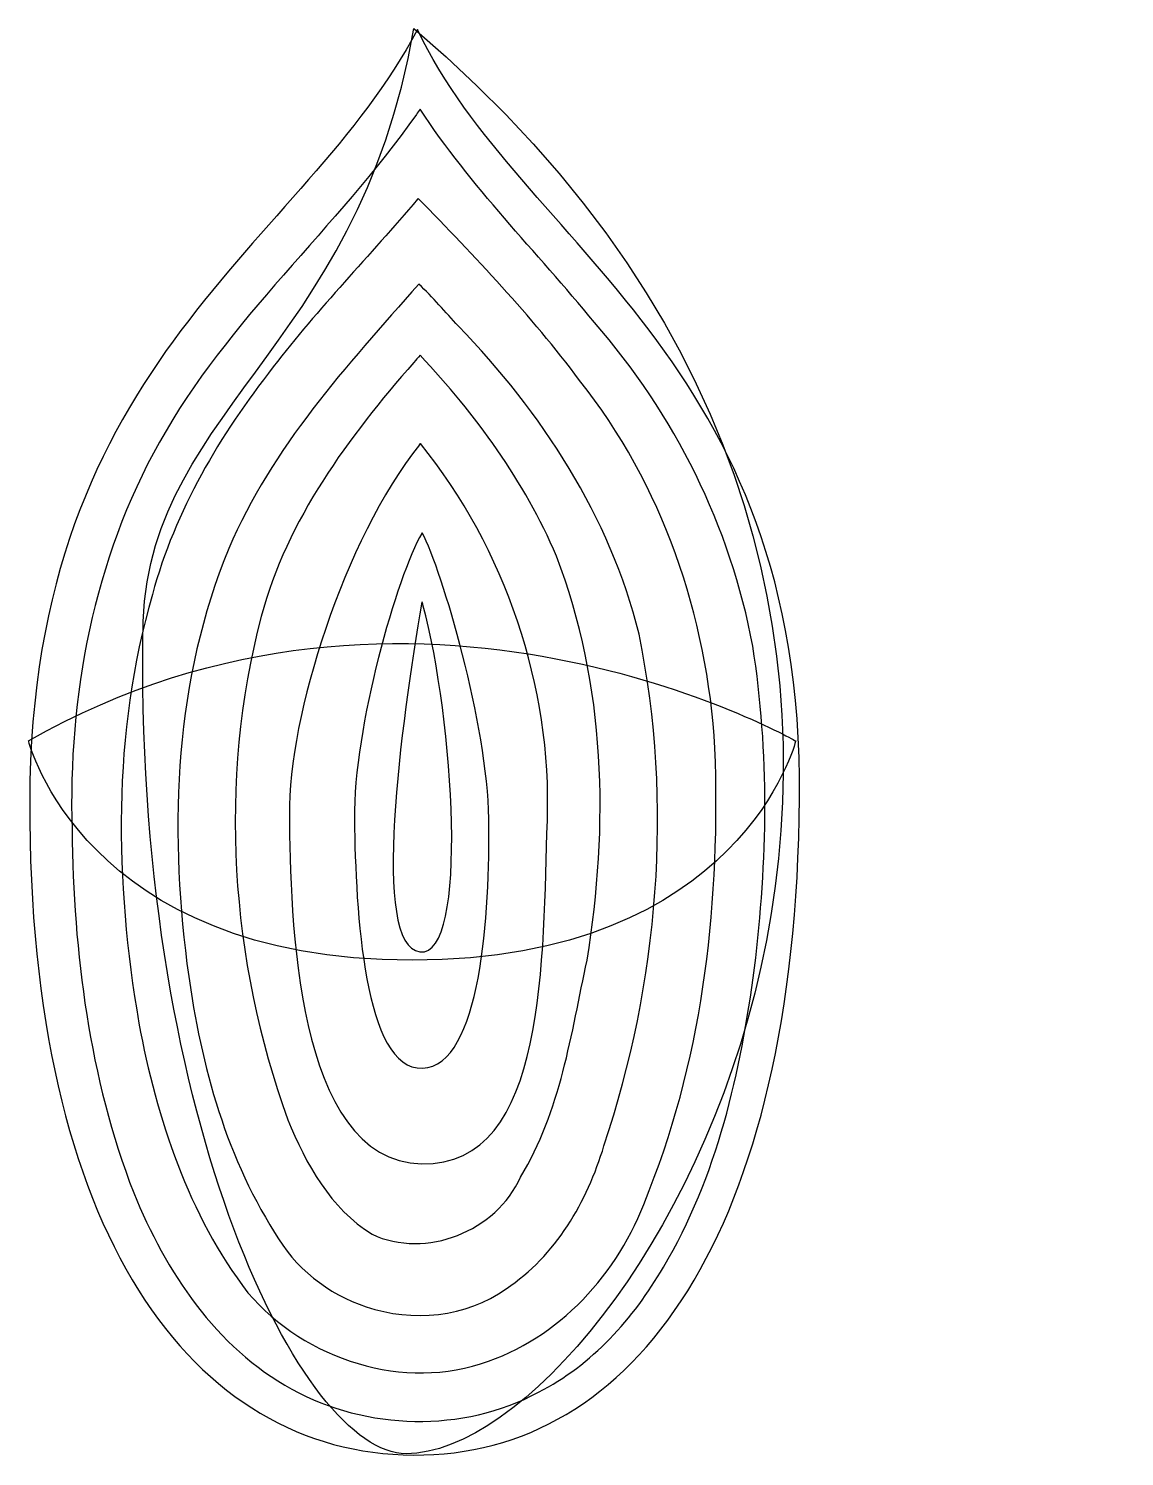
# Model space of a CAD drawing. Extents: x 1 to 227, y 0 to 294.
import ezdxf

# ---------------------------------------------------------------- set-up
doc = ezdxf.new("R2010")
doc.units = 0
for name, color, linetype in [('alto', 7, 'CONTINUOUS'), ('fondo', 7, 'CONTINUOUS'), ('lato', 7, 'CONTINUOUS')]:
    doc.layers.add(name, color=color, linetype=linetype)

msp = doc.modelspace()

# ---------------------------------------------------------------- linework, layer by layer
at = {"layer": 'alto', "color": 1}
for points in [[(80.634424, 276.196814), (80.634424, 276.196814)], [(80.990981, 258.90206), (80.858689, 258.734491)], [(81.105634, 241.227894), (81.105634, 241.227894)], [(80.091398, 225.132408), (80.091398, 225.132408)], [(81.449592, 208.454838), (81.276824, 208.231679), (81.237925, 208.181435)], [(81.811189, 190.066296), (81.722995, 189.916366)], [(81.749453, 175.761158), (81.749453, 175.761158)], [(159.570281, 135.472939), (159.570281, 135.472939)]]:
    msp.add_lwpolyline(points, close=True, dxfattribs=at)
for points in [[(80.83601, 293.654303), (57.169662, 248.780948), (1.203569, 226.203153), (0.961391, 134.75868)], [(159.570281, 135.472939), (160.378365, 226.203105), (102.325217, 248.780948), (80.83601, 293.654303)], [(81.375258, 277.272786), (81.128313, 276.914129), (80.881369, 276.55547), (80.634424, 276.196814)], [(117.307164, 233.35544), (105.30359, 247.942104), (91.809792, 261.435233), (81.375258, 277.272786)], [(80.634424, 276.196814), (64.226758, 252.774609), (41.666343, 233.903152), (27.717756, 208.710424)], [(80.858689, 258.734491), (71.041468, 247.140808), (60.41548, 236.266997), (51.151038, 224.205251)], [(114.245192, 221.431904), (104.210066, 234.855581), (92.682807, 246.932869), (80.990981, 258.90206)], [(81.105634, 241.227894), (66.289664, 224.472854), (50.801089, 207.610717), (41.9956, 186.785186)], [(89.281544, 232.581161), (86.596891, 235.451352), (84.024955, 238.614696), (81.105634, 241.227894)], [(126.504572, 169.176112), (120.516598, 193.352819), (106.467184, 214.89067), (89.281544, 232.581161)], [(149.928799, 166.668132), (145.38656, 191.321706), (133.791714, 214.494794), (117.307164, 233.35544)], [(81.379037, 226.596435), (80.949825, 226.108425), (80.52061, 225.620418), (80.091398, 225.132408)], [(109.483202, 185.239856), (102.88168, 200.676376), (92.870459, 214.440077), (81.379037, 226.596435)], [(51.151038, 224.205251), (40.193287, 210.241502), (30.895975, 194.621973), (26.251438, 177.361823)], [(80.091398, 225.132408), (66.65175, 209.757878), (54.01661, 192.794863), (48.648662, 172.807154)], [(142.136189, 145.686852), (140.570821, 172.931312), (131.318578, 199.987271), (114.245192, 221.431904)], [(27.717756, 208.710424), (14.106009, 184.577241), (8.856895, 156.396406), (9.688454, 128.832753)], [(81.237925, 208.181435), (65.724297, 188.548669), (54.256612, 152.382602), (54.454255, 131.935179)], [(107.608417, 130.78814), (108.585013, 158.406328), (98.957397, 186.734657), (81.449592, 208.454838)], [(81.722995, 189.916366), (76.721458, 181.288861), (67.610199, 149.951156), (67.86261, 131.032714)], [(95.556673, 131.131769), (95.305357, 150.492174), (85.982722, 182.206103), (81.811189, 190.066296)], [(41.9956, 186.785186), (30.818268, 159.950256), (29.728108, 129.946497), (33.370257, 101.387364)], [(115.784937, 102.055282), (120.329431, 129.69066), (119.667725, 158.886704), (109.483202, 185.239856)], [(26.251438, 177.361823), (17.929827, 148.76345), (18.440405, 118.237111), (23.46751, 89.084276)], [(81.749453, 175.761158), (77.513292, 150.984019), (71.147911, 104.97232), (81.352578, 103.759213)], [(81.352578, 103.759213), (91.557246, 102.546106), (88.292028, 151.935063), (81.987578, 175.196713)], [(81.987578, 175.196713), (81.922828, 175.238095), (81.81111, 175.999782), (81.749453, 175.761158)], [(48.648662, 172.807154), (39.73745, 138.812252), (42.238472, 102.109726), (54.144911, 69.198895)], [(119.278013, 63.817041), (130.529671, 97.520482), (133.619891, 134.245893), (126.504572, 169.176112)], [(150.290397, 100.434105), (152.978247, 122.390203), (153.399357, 144.793029), (149.928799, 166.668132)], [(128.574071, 54.62869), (140.028368, 83.402047), (143.268335, 114.871219), (142.136189, 145.686852)], [(80.029662, 0.143173), (125.467439, -0.139049), (158.769662, 45.580948), (159.570281, 135.472939)], [(0.961391, 134.75868), (0.725217, 45.580948), (34.591884, 0.425395), (80.029662, 0.143173)], [(54.454255, 131.935179), (54.651898, 111.487756), (55.536063, 60.75462), (81.696537, 60.111783)], [(67.86261, 131.032714), (68.115021, 112.114272), (69.810499, 79.397655), (81.864106, 79.805602)], [(81.696537, 60.111783), (107.85701, 59.468945), (106.631821, 103.169953), (107.608417, 130.78814)], [(81.864106, 79.805602), (93.917713, 80.213549), (95.807992, 111.771364), (95.556673, 131.131769)], [(9.688454, 128.832753), (10.011875, 103.489821), (13.179673, 77.823756), (22.402876, 54.130438)], [(33.370257, 101.387364), (35.825988, 82.024498), (40.92348, 62.56334), (51.428203, 45.983033)], [(102.083361, 57.381031), (110.314956, 70.895149), (112.534075, 86.852485), (115.784937, 102.055282)], [(131.50498, 38.812646), (142.633098, 57.433646), (147.470562, 79.095235), (150.290397, 100.434105)], [(23.46751, 89.084276), (27.106495, 69.34208), (33.64053, 49.668206), (45.907231, 33.556435)], [(54.144911, 69.198895), (57.820655, 60.104371), (62.982375, 50.886734), (71.48362, 45.612616)], [(99.10612, 34.385463), (109.339438, 41.154024), (115.812617, 52.314296), (119.278013, 63.817041)], [(71.48362, 45.612616), (82.612043, 40.424612), (97.136579, 46.228916), (102.083361, 57.381031)], [(22.402876, 54.130438), (28.998406, 37.927064), (39.301193, 22.297651), (54.961022, 13.703725)], [(95.472509, 19.454144), (111.328758, 25.088626), (123.224983, 38.907521), (128.574071, 54.62869)], [(51.428203, 45.983033), (55.52454, 38.769176), (62.382165, 33.255592), (70.301814, 30.690116)], [(105.77866, 13.07753), (116.807507, 18.716347), (125.356893, 28.200524), (131.50498, 38.812646)], [(45.907231, 33.556435), (57.705799, 19.762644), (78.135809, 13.177747), (95.472509, 19.454144)], [(70.301814, 30.690116), (79.750369, 27.440516), (90.876782, 28.512701), (99.10612, 34.385463)], [(54.961022, 13.703725), (70.380199, 5.266494), (90.181912, 4.702953), (105.77866, 13.07753)]]:
    msp.add_open_spline(points, degree=3, dxfattribs=at)
at = {"layer": 'fondo', "color": 3}
msp.add_lwpolyline([(0.725217, 147.180948), (0.725217, 147.180948)], close=True, dxfattribs=at)
for points in [[(0.725217, 147.180948), (79.74744, 192.336504), (158.769662, 147.180948), (158.769662, 147.180948)], [(79.74744, 102.025393), (12.014106, 102.025393), (0.725217, 147.180948), (0.725217, 147.180948)], [(158.769662, 147.180948), (158.769662, 147.180948), (147.480774, 102.025393), (79.74744, 102.025393)]]:
    msp.add_open_spline(points, degree=3, dxfattribs=at)
at = {"layer": 'lato', "color": 5}
msp.add_lwpolyline([(80.095409, 293.865231), (80.095409, 293.865231)], close=True, dxfattribs=at)
for points in [[(24.284751, 167.462806), (23.302995, 214.914282), (68.458551, 226.20317), (80.095409, 293.865231)], [(80.095409, 293.865231), (226.502996, 169.758726), (124.902996, 0.425381), (78.535818, 0.42541)], [(78.535818, 0.42541), (57.169662, 0.42541), (23.302995, 68.158726), (24.284751, 167.462806)]]:
    msp.add_open_spline(points, degree=3, dxfattribs=at)

doc.saveas('drawing.dxf')
